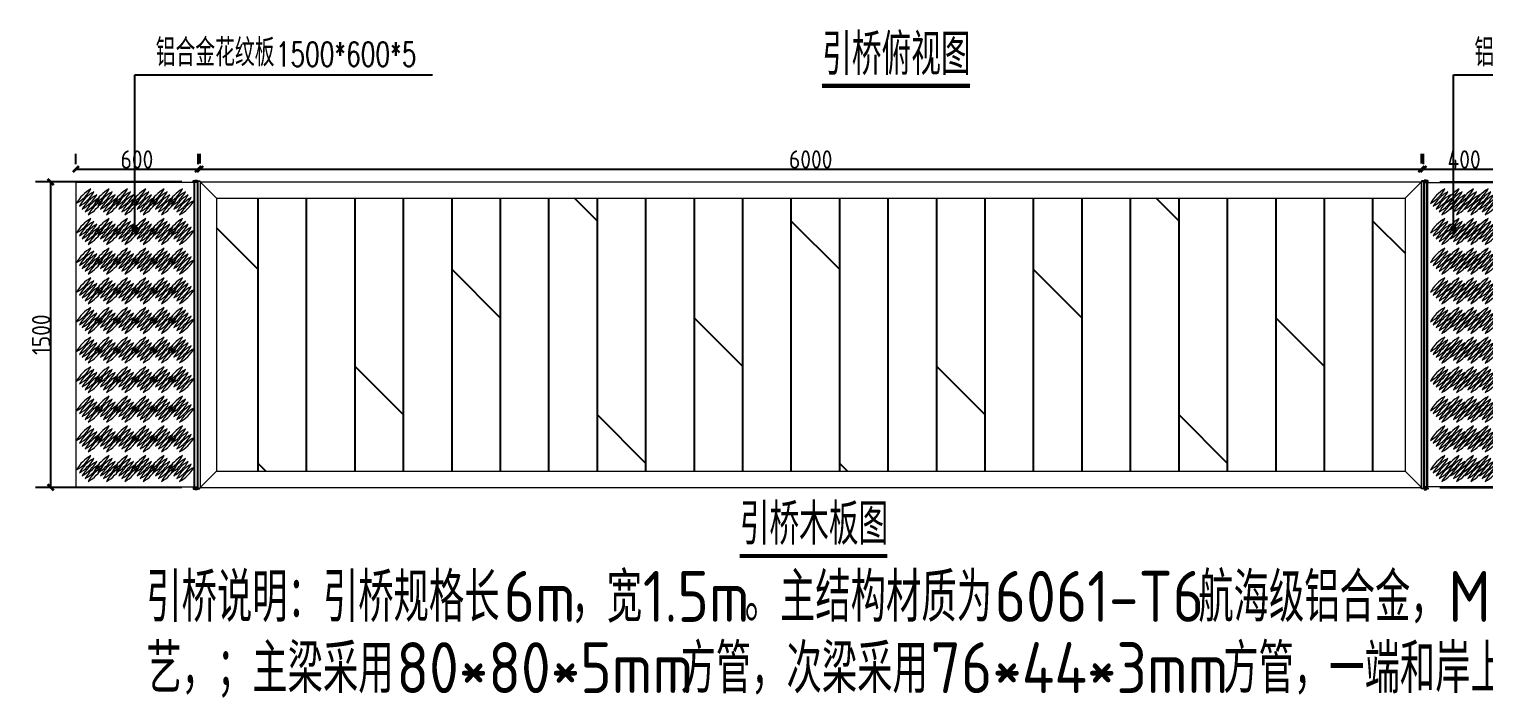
# Model space of a CAD drawing. Extents: x -51322 to 334811, y -147916 to 129288.
# Drawn here: x 77631 to 84778, y -14426 to -11141 of the extents above; entities that cross this region are included whole.
import ezdxf

# ---------------------------------------------------------------- set-up
doc = ezdxf.new("R2010")
doc.units = 0
doc.header["$LTSCALE"] = 1000
doc.header["$MEASUREMENT"] = 0
doc.linetypes.add('DASHED2', pattern=[9.525, 6.35, -3.175])
doc.layers.get('0').update_dxf_attribs({"lineweight": 5})
for name, color, linetype in [('DIM_LEAD', 3, 'Continuous'), ('DIM_SYMB', 3, 'Continuous'), ('PUB_TEXT', 7, 'Continuous'), ('W-STEEL_FRAME钢架', 3, 'Continuous'), ('木地板', 32, 'Continuous')]:
    doc.layers.add(name, color=color, linetype=linetype)
doc.styles.add('_TCH_DIM', font='SIMPLEX', dxfattribs={"bigfont": 'GBCBIG'})
doc.styles.get("Standard").update_dxf_attribs({"font": 'gbenor.shx', "bigfont": 'gbcbig.shx'})
doc.dimstyles.new('W__30', dxfattribs={"dimtxt": 90, "dimasz": 30, "dimexe": 75, "dimexo": 90, "dimgap": 2, "dimtad": 1, "dimdec": 0, "dimzin": 0, "dimdsep": 46, "dimtxsty": 'Standard', "dimblk": 'ARCHTICK', "dimcen": 0.09, "dimclrd": 1, "dimclre": 1, "dimclrt": 2, "dimadec": 0, "dimazin": 0, "dimtfac": 1, "dimtdec": 0, "dimtix": 1, "dimtmove": 2, "dimatfit": 3, "dimldrblk": 'ARCHTICK', "dimfxl": 0, "dimtolj": 1, "dimtzin": 0, "dimarcsym": 0})

# ---------------------------------------------------------------- blocks, each defined once
blk = doc.blocks.new('_ArchTick')
at = {"color": 0, "linetype": 'ByBlock', "const_width": 0.4}
blk.add_lwpolyline([(-0.5, -0.5), (0.5, 0.5)], dxfattribs=at)
blk = doc.blocks.new('*D48')
at = {"layer": 'Defpoints', "color": 0, "transparency": 16777216}
for p in [(77737.3, -11892.2), (78471.1, -11892.2), (78471.1, -13392.2)]:
    blk.add_point(p, dxfattribs=at)
at = {"layer": 'W-STEEL_FRAME钢架', "color": 1, "lineweight": -2, "transparency": 16777216}
for p, q in [((78381.1, -11892.2), (77662.3, -11892.2)), ((77737.3, -13392.2), (77737.3, -11892.2)), ((78381.1, -13392.2), (77662.3, -13392.2))]:
    blk.add_line(p, q, dxfattribs=at)
at = {"layer": 'W-STEEL_FRAME钢架', "color": 1, "lineweight": -2, "transparency": 16777216, "xscale": 30, "yscale": 30, "zscale": 30}
for p, rotation in [((77737.3, -11892.2), 90), ((77737.3, -13392.2), 270)]:
    blk.add_blockref('_ArchTick', p, dxfattribs=dict(at, rotation=rotation))
at = {"layer": 'W-STEEL_FRAME钢架', "color": 2, "transparency": 16777216, "insert": (77690.3, -12642.2), "char_height": 90, "attachment_point": 5, "rotation": 90}
blk.add_mtext('\\A1;1500', dxfattribs=at)
blk = doc.blocks.new('*U34')
at = {"color": 8, "linetype": 'Continuous'}
for p, q in [((-1.3, 2.4), (-2.7, 1.2)), ((0, 1.9), (0, -1.9)), ((-1.3, -2.4), (-2.7, -1.2))]:
    blk.add_line(p, q, dxfattribs=at)
at = {"color": 7, "linetype": 'Continuous'}
for p, q in [((24, 1.9), (0, 1.9)), ((0, 0), (25.6, 0)), ((24, 1.9), (24, 0)), ((25.6, -1.9), (25.6, 0)), ((0, -1.9), (25.6, -1.9))]:
    blk.add_line(p, q, dxfattribs=at)
for centre, radius, start, end in [((-4.1, 0), 3.7, 41.31782, 318.68218), ((-4.1, 0), 1.85, 41.31782, 318.68218), ((0, 3.6), 3.59, 221.31782, 270), ((0, -3.6), 3.59, 90, 138.68218), ((0, 3.6), 1.74, 221.31782, 270), ((0, -3.6), 1.74, 90, 138.68218)]:
    blk.add_arc(centre, radius, start, end, dxfattribs=at)
blk = doc.blocks.new('*D49')
at = {"layer": 'Defpoints', "color": 0, "transparency": 16777216}
for p in [(78461.1, -11828.8), (77861.1, -11895.2), (78461.1, -11895.2)]:
    blk.add_point(p, dxfattribs=at)
at = {"layer": 'W-STEEL_FRAME钢架', "color": 1, "lineweight": -2, "transparency": 16777216}
for p, q in [((77861.1, -11805.2), (77861.1, -11753.8)), ((78461.1, -11805.2), (78461.1, -11753.8)), ((77861.1, -11828.8), (78461.1, -11828.8))]:
    blk.add_line(p, q, dxfattribs=at)
at = {"layer": 'W-STEEL_FRAME钢架', "color": 1, "lineweight": -2, "transparency": 16777216, "xscale": 30, "yscale": 30, "zscale": 30, "rotation": 180}
blk.add_blockref('_ArchTick', (77861.1, -11828.8), dxfattribs=at)
at = {"layer": 'W-STEEL_FRAME钢架', "color": 1, "lineweight": -2, "transparency": 16777216, "xscale": 30, "yscale": 30, "zscale": 30}
blk.add_blockref('_ArchTick', (78461.1, -11828.8), dxfattribs=at)
at = {"layer": 'W-STEEL_FRAME钢架', "color": 2, "transparency": 16777216, "insert": (78161.1, -11781.8), "char_height": 90, "attachment_point": 5}
blk.add_mtext('\\A1;600', dxfattribs=at)
blk = doc.blocks.new('*D47')
at = {"layer": 'Defpoints', "color": 0, "transparency": 16777216}
for p in [(84471.1, -11892.2), (85067.3, -11892.2), (84471.1, -13392.2)]:
    blk.add_point(p, dxfattribs=at)
at = {"layer": 'W-STEEL_FRAME钢架', "color": 1, "lineweight": -2, "transparency": 16777216}
for p, q in [((84561.1, -11892.2), (85142.3, -11892.2)), ((85067.3, -13392.2), (85067.3, -11892.2)), ((84561.1, -13392.2), (85142.3, -13392.2))]:
    blk.add_line(p, q, dxfattribs=at)
at = {"layer": 'W-STEEL_FRAME钢架', "color": 1, "lineweight": -2, "transparency": 16777216, "xscale": 30, "yscale": 30, "zscale": 30}
for p, rotation in [((85067.3, -11892.2), 90), ((85067.3, -13392.2), 270)]:
    blk.add_blockref('_ArchTick', p, dxfattribs=dict(at, rotation=rotation))
at = {"layer": 'W-STEEL_FRAME钢架', "color": 2, "transparency": 16777216, "insert": (85020.3, -12642.2), "char_height": 90, "attachment_point": 5, "rotation": 90}
blk.add_mtext('\\A1;1500', dxfattribs=at)
blk = doc.blocks.new('*D62')
at = {"layer": 'Defpoints', "color": 0, "transparency": 16777216}
for p in [(84471.1, -11828.8), (78471.1, -11892.2), (84471.1, -11892.2)]:
    blk.add_point(p, dxfattribs=at)
at = {"layer": 'W-STEEL_FRAME钢架', "color": 1, "lineweight": -2, "transparency": 16777216}
for p, q in [((78471.1, -11802.2), (78471.1, -11753.8)), ((84471.1, -11802.2), (84471.1, -11753.8)), ((78471.1, -11828.8), (84471.1, -11828.8))]:
    blk.add_line(p, q, dxfattribs=at)
at = {"layer": 'W-STEEL_FRAME钢架', "color": 1, "lineweight": -2, "transparency": 16777216, "xscale": 30, "yscale": 30, "zscale": 30, "rotation": 180}
blk.add_blockref('_ArchTick', (78471.1, -11828.8), dxfattribs=at)
at = {"layer": 'W-STEEL_FRAME钢架', "color": 1, "lineweight": -2, "transparency": 16777216, "xscale": 30, "yscale": 30, "zscale": 30}
blk.add_blockref('_ArchTick', (84471.1, -11828.8), dxfattribs=at)
at = {"layer": 'W-STEEL_FRAME钢架', "color": 2, "transparency": 16777216, "insert": (81471.1, -11781.8), "char_height": 90, "attachment_point": 5}
blk.add_mtext('\\A1;6000', dxfattribs=at)
blk = doc.blocks.new('*D63')
at = {"layer": 'Defpoints', "color": 0, "transparency": 16777216}
for p in [(84881.1, -11828.8), (84481.1, -11895.2), (84881.1, -11895.2)]:
    blk.add_point(p, dxfattribs=at)
at = {"layer": 'W-STEEL_FRAME钢架', "color": 1, "lineweight": -2, "transparency": 16777216}
for p, q in [((84481.1, -11805.2), (84481.1, -11753.8)), ((84881.1, -11805.2), (84881.1, -11753.8)), ((84481.1, -11828.8), (84881.1, -11828.8))]:
    blk.add_line(p, q, dxfattribs=at)
at = {"layer": 'W-STEEL_FRAME钢架', "color": 1, "lineweight": -2, "transparency": 16777216, "xscale": 30, "yscale": 30, "zscale": 30, "rotation": 180}
blk.add_blockref('_ArchTick', (84481.1, -11828.8), dxfattribs=at)
at = {"layer": 'W-STEEL_FRAME钢架', "color": 1, "lineweight": -2, "transparency": 16777216, "xscale": 30, "yscale": 30, "zscale": 30}
blk.add_blockref('_ArchTick', (84881.1, -11828.8), dxfattribs=at)
at = {"layer": 'W-STEEL_FRAME钢架', "color": 2, "transparency": 16777216, "insert": (84681.1, -11781.8), "char_height": 90, "attachment_point": 5}
blk.add_mtext('\\A1;400', dxfattribs=at)
blk = doc.blocks.new('*U38')
for centre, start, end in [((175.1, 0), 164.06078, 195.93922), ((-175.1, 0), 344.06078, 15.93922)]:
    blk.add_arc(centre, 182.1, start, end)
blk = doc.blocks.new('*U39')
at = {"color": 0, "linetype": 'ByBlock', "lineweight": -2, "transparency": 16777216}
for p in [(0, 0), (20, 0), (40, 0), (60, 0), (80, 0)]:
    blk.add_blockref('*U38', p, dxfattribs=at)
blk = doc.blocks.new('*U40')
at = {"rotation": 135.0000000003769}
blk.add_blockref('*U39', (28.3, -28.3), dxfattribs=at)
blk = doc.blocks.new('*U41')
at = {"color": 0, "linetype": 'ByBlock', "lineweight": -2, "transparency": 16777216}
for p in [(-450, 1309.6), (-360, 1309.6), (-270, 1309.6), (-180, 1309.6), (-90, 1309.6), (0, 1309.6), (-450, 1164.1), (-360, 1164.1), (-270, 1164.1), (-180, 1164.1), (-90, 1164.1), (0, 1164.1), (-450, 1018.6), (-360, 1018.6), (-270, 1018.6), (-180, 1018.6), (-90, 1018.6), (0, 1018.6), (-450, 873), (-360, 873), (-270, 873), (-180, 873), (-90, 873), (0, 873), (-450, 727.5), (-360, 727.5), (-270, 727.5), (-180, 727.5), (-90, 727.5), (0, 727.5), (-450, 582), (-360, 582), (-270, 582), (-180, 582), (-90, 582), (0, 582), (-450, 436.5), (-360, 436.5), (-270, 436.5), (-180, 436.5), (-90, 436.5), (0, 436.5), (-450, 291), (-360, 291), (-270, 291), (-180, 291), (-90, 291), (0, 291), (-450, 145.5), (-360, 145.5), (-270, 145.5), (-180, 145.5), (-90, 145.5), (0, 145.5), (-450, 0), (-360, 0), (-270, 0), (-180, 0), (-90, 0), (0, 0)]:
    blk.add_blockref('*U40', p, dxfattribs=at)
blk = doc.blocks.new('*U44')
at = {"color": 0, "linetype": 'ByBlock', "lineweight": -2, "transparency": 16777216}
for p in [(0, 654.8), (0, 509.3), (0, 363.8), (0, 218.3), (0, 72.8), (0, -72.8), (0, -218.3), (0, -363.8), (0, -509.3), (0, -654.8)]:
    blk.add_blockref('*U40', p, dxfattribs=at)
blk = doc.blocks.new('*U45')
at = {"color": 0, "linetype": 'ByBlock', "lineweight": -2, "transparency": 16777216}
for p in [(-212.3, 0), (-141.6, 0), (-70.8, 0), (0, 0)]:
    blk.add_blockref('*U44', p, dxfattribs=at)

msp = doc.modelspace()

# ---------------------------------------------------------------- hatches: boundary and pattern name
at = {"layer": '木地板', "ltscale": 500}
h = msp.add_hatch(dxfattribs=at)
h.set_pattern_fill('DOLMIT', color=256, scale=300, angle=90, style=0)
h.set_pattern_definition([(90, (10414.98, -36372.86), (-238.1226, 1e-14), []), (135, (10415, -36372.86), (-476.245, -476.245), [336.756, -673.512])])
h.paths.add_polyline_path([(78551.1, -11972.2), (78551.1, -13312.2), (84391.1, -13312.2), (84391.1, -11972.2)])

# ---------------------------------------------------------------- linework, layer by layer
at = {"color": 3}
for p, q in [((78471.1, -11892.2), (84471.1, -11892.2)), ((78471.1, -11892.2), (78471.1, -13392.2)), ((78471.1, -11892.2), (78551.1, -11972.2)), ((84391.1, -11972.2), (84471.1, -11892.2)), ((84471.1, -13392.2), (84471.1, -11892.2)), ((78551.1, -11972.2), (84391.1, -11972.2)), ((78471.1, -13392.2), (78551.1, -13312.2)), ((78551.1, -13312.2), (84391.1, -13312.2)), ((84391.1, -13312.2), (84471.1, -13392.2)), ((78471.1, -13392.2), (84471.1, -13392.2))]:
    msp.add_line(p, q, dxfattribs=at)
for points in [[(77861.1, -13390.2), (78461.1, -13390.2), (78461.1, -11895.2), (77861.1, -11895.2)], [(84881.1, -13390.2), (84481.1, -13390.2), (84481.1, -11895.2), (84881.1, -11895.2)]]:
    msp.add_lwpolyline(points, close=True)
at = {"linetype": 'DASHED2'}
for points in [[(78441.1, -13392.2), (78461.1, -13392.2), (78461.1, -11893.2), (78441.1, -11893.2)], [(84501.1, -13392.2), (84481.1, -13392.2), (84481.1, -11893.2), (84501.1, -11893.2)]]:
    msp.add_lwpolyline(points, close=True, dxfattribs=at)
at = {"color": 4}
for points in [[(78457.1, -11883.2), (78457.1, -13403.6), (78445.1, -13403.6), (78445.1, -11883.2)], [(84485.1, -11883.2), (84485.1, -13403.6), (84497.1, -13403.6), (84497.1, -11883.2)]]:
    msp.add_lwpolyline(points, close=True, dxfattribs=at)
at = {"color": 3}
for points in [[(78551.1, -11972.2), (78551.1, -13312.2)], [(84391.1, -11972.2), (84391.1, -13312.2)]]:
    msp.add_lwpolyline(points, dxfattribs=at)
at = {"layer": 'DIM_LEAD'}
for p, q in [((78150.2, -12120.4), (78150.2, -11366.3)), ((78150.2, -11366.3), (79613.2, -11366.3)), ((84628.8, -12120.4), (84628.8, -11366.3)), ((84628.8, -11366.3), (86091.8, -11366.3))]:
    msp.add_line(p, q, dxfattribs=at)
at = {"layer": 'DIM_LEAD', "const_width": 16}
for points in [[(78150.2, -12128.4, 1), (78150.2, -12112.4, 1)], [(84628.8, -12128.4, 1), (84628.8, -12112.4, 1)]]:
    msp.add_lwpolyline(points, format="xyb", close=True, dxfattribs=at)
at = {"layer": 'DIM_SYMB', "const_width": 21}
for points in [[(81527.3, -11420.2), (82252.9, -11420.2)], [(81122.6, -13729.2), (81848.2, -13729.2)]]:
    msp.add_lwpolyline(points, dxfattribs=at)

# ---------------------------------------------------------------- block references
at = {"color": 0}
msp.add_blockref('*U41', (78378, -13299.6), dxfattribs=at)
at = {"xscale": -1, "rotation": 180}
msp.add_blockref('*U34', (78445.1, -11888.7), dxfattribs=at)
at = {"rotation": 180}
msp.add_blockref('*U34', (84497.1, -11888.7), dxfattribs=at)
for name, p in [('*U45', (84791.6, -12644.9)), ('*U34', (78445.1, -13397.4))]:
    msp.add_blockref(name, p)
at = {"xscale": -1}
msp.add_blockref('*U34', (84497.1, -13397.4), dxfattribs=at)

# ---------------------------------------------------------------- texts
at = {"layer": 'PUB_TEXT', "color": 7}
for s, p in [('引桥俯视图', (81527.3, -11367)), ('引桥木板图', (81122.6, -13673.8))]:
    msp.add_text(s, height=202.55, dxfattribs=at).set_placement(p)
at = {"layer": 'PUB_TEXT', "color": 7, "style": '_TCH_DIM'}
for p in [(78253.4, -11324.3), (84732, -11324.3)]:
    msp.add_text('铝合金花纹板', height=135.04, dxfattribs=at).set_placement(p)
at = {"layer": 'PUB_TEXT', "color": 7, "style": '_TCH_DIM', "width": 0.705882}
msp.add_text('1500*600*5', height=119, dxfattribs=at).set_placement((78843.2, -11324.3))
at = {"layer": 'PUB_TEXT'}
for s, height, p in [('引桥说明：引桥规格长', 241.13, (78206.7, -14052.6)), ('，宽', 241.13, (80295.4, -14052.6)), ('。主结构材质为', 241.13, (81146.5, -14052.6)), ('航海级铝合金，', 241.13, (83375.2, -14052.6)), ('6m', 250, (79962.1, -14052.6)), ('1.5m', 250, (80646.5, -14052.6)), ('6061-T6', 250, (82375.2, -14052.6)), ('MIG', 250, (84603.9, -14052.6)), ('艺，；主梁采用', 241.13, (78206.7, -14402.6)), ('方管，次梁采用', 241.13, (80831.3, -14402.6)), ('方管，一端和岸上混凝土', 241.135, (83497.5, -14402.6)), ('80*80*5mm', 250, (79435.5, -14402.6)), ('76*44*3mm', 250, (82060, -14402.6))]:
    msp.add_text(s, height=height, dxfattribs=at).set_placement(p)

# ---------------------------------------------------------------- dimensions: what is measured, and where the dimension line sits
at = {"layer": 'W-STEEL_FRAME钢架'}
dim = msp.add_aligned_dim(p1=(77861.1, -11895.2), p2=(78461.1, -11895.2), distance=66.4, dimstyle='W__30', dxfattribs=at)
dim.commit()
dim.dimension.update_dxf_attribs({"geometry": '*D49', "text_midpoint": (78161.1, -11781.8)})
for base, p1, p2, picture, middle in [((84471.1, -11828.8), (78471.1, -11892.2), (84471.1, -11892.2), '*D62', (81471.1, -11781.8)), ((84881.1, -11828.8), (84481.1, -11895.2), (84881.1, -11895.2), '*D63', (84681.1, -11781.8))]:
    dim = msp.add_linear_dim(base=base, p1=p1, p2=p2, dimstyle='W__30', dxfattribs=at)
    dim.commit()
    dim.dimension.update_dxf_attribs({"geometry": picture, "text_midpoint": middle})
for base, p1, p2, picture, middle in [((77737.3, -11892.2), (78471.1, -13392.2), (78471.1, -11892.2), '*D48', (77690.3, -12642.2)), ((85067.3, -11892.2), (84471.1, -13392.2), (84471.1, -11892.2), '*D47', (85020.3, -12642.2))]:
    dim = msp.add_linear_dim(base=base, p1=p1, p2=p2, angle=90, dimstyle='W__30', dxfattribs=at)
    dim.commit()
    dim.dimension.update_dxf_attribs({"geometry": picture, "text_midpoint": middle})

doc.saveas('drawing.dxf')
